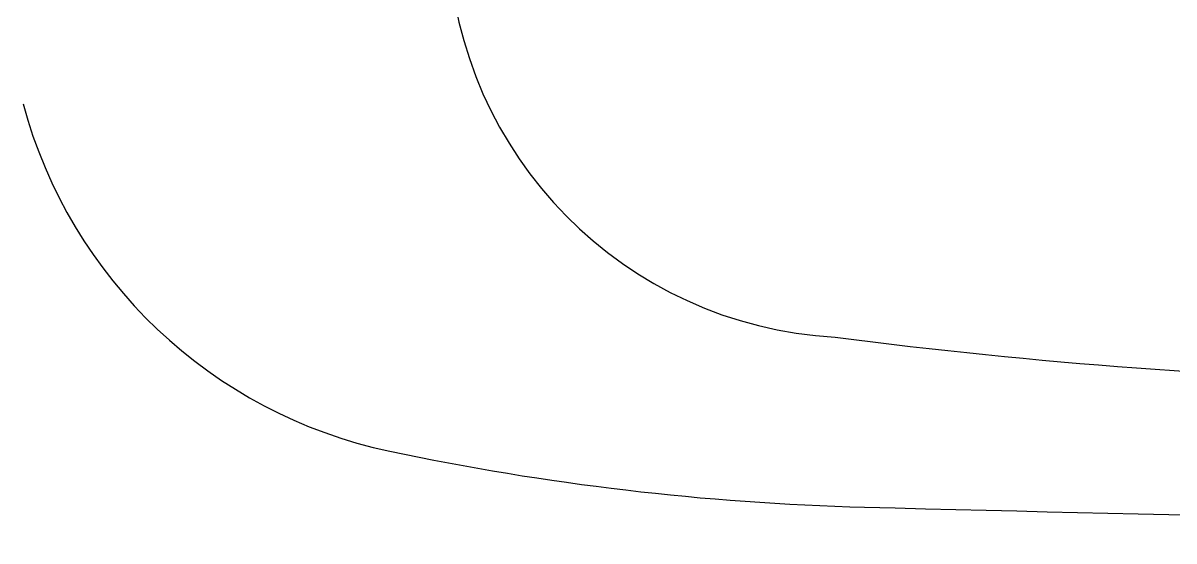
# Model space of a CAD drawing. Extents: x 0 to 78, y -21 to 126.
# Drawn here: x 28.099 to 30.183, y 2.258 to 3.196 of the extents above; entities that cross this region are included whole.
import ezdxf

# ---------------------------------------------------------------- set-up
doc = ezdxf.new("R2010")
doc.units = 0
doc.header["$MEASUREMENT"] = 0
doc.layers.add('1', color=4, linetype='Continuous')

# ---------------------------------------------------------------- blocks, each defined once
blk = doc.blocks.new('HSSCP')
at = {"layer": '1', "color": 3}
for centre, radius, start, end in [((-3.5363, -2.0455), 0.7417, 182.3507, 266.8225), ((-2.3216, 6.8379), 9.7055, 262.56538, 269.03898)]:
    blk.add_arc(centre, radius, start, end, dxfattribs=at)
at = {"layer": '1', "color": 4}
for points in [[(-5.0477, -2.3631), (-4.9625, -2.6811), (-4.7059, -2.9244), (-4.3838, -2.9926)], [(-4.3838, -2.9926), (-4.1009, -3.0525), (-3.8131, -3.0864), (-3.524, -3.094)], [(-3.524, -3.094), (-1.1751, -3.1553), (1.1751, -3.1553), (3.524, -3.094)]]:
    blk.add_open_spline(points, degree=3, dxfattribs=at)
blk = doc.blocks.new('2017 PRODIGY HL')
at = {"layer": '1', "color": 3}
blk.add_blockref('HSSCP', (33.1468, 5.4129), dxfattribs=at)

msp = doc.modelspace()

# ---------------------------------------------------------------- block references
at = {"layer": '1'}
msp.add_blockref('2017 PRODIGY HL', (0, 0), dxfattribs=at)

doc.saveas('drawing.dxf')
